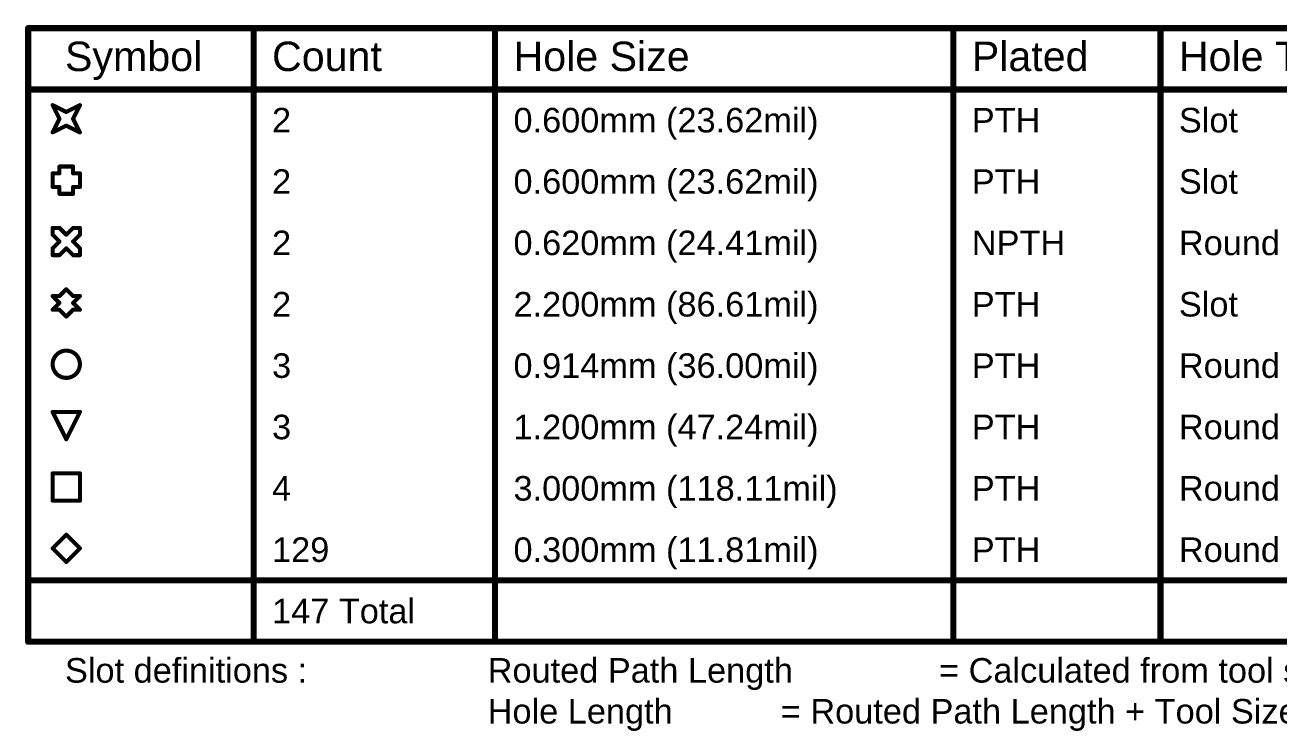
# Model space of a CAD drawing. Header units: inches. Extents: x -4 to 238, y -5 to 115.
# Drawn here: x -3.9 to 73.9, y 71.3 to 115.1 of the extents above; entities that cross this region are included whole.
import ezdxf

# ---------------------------------------------------------------- set-up
doc = ezdxf.new("R2010")
doc.units = ezdxf.units.IN
doc.layers.add('Drill Drawing', color=1, linetype='Continuous')
doc.styles.add('Arial', font='', dxfattribs={"height": 0.2})
doc.styles.get('Arial').set_extended_font_data('Arial')

msp = doc.modelspace()

# ---------------------------------------------------------------- linework, layer by layer
at = {"layer": 'Drill Drawing'}
for points in [[(-3.721, 114.934, 0.381, 0.381, 0), (190.84, 114.934, 0.381, 0.381, 0)], [(-3.721, 76.834, 0.381, 0.381, 0), (-3.721, 114.934, 0.381, 0.381, 0)], [(10.271, 76.834, 0.381, 0.381, 0), (10.271, 114.934, 0.381, 0.381, 0)], [(25.253, 76.834, 0.381, 0.381, 0), (25.253, 114.934, 0.381, 0.381, 0)], [(53.693, 76.834, 0.381, 0.381, 0), (53.693, 114.934, 0.381, 0.381, 0)], [(66.542, 76.834, 0.381, 0.381, 0), (66.542, 114.934, 0.381, 0.381, 0)], [(-3.721, 111.124, 0.381, 0.381, 0), (190.84, 111.124, 0.381, 0.381, 0)], [(-2.202, 110.15, 0.254, 0.254, 0), (-1.356, 109.727, 0.254, 0.254, 0)], [(-2.202, 110.15, 0.254, 0.254, 0), (-1.779, 109.303, 0.254, 0.254, 0)], [(-1.356, 109.727, 0.254, 0.254, 0), (-0.509, 110.15, 0.254, 0.254, 0)], [(-0.932, 109.303, 0.254, 0.254, 0), (-0.509, 110.15, 0.254, 0.254, 0)], [(-2.202, 108.457, 0.254, 0.254, 0), (-1.779, 109.303, 0.254, 0.254, 0)], [(-2.202, 108.457, 0.254, 0.254, 0), (-1.356, 108.88, 0.254, 0.254, 0)], [(-1.356, 108.88, 0.254, 0.254, 0), (-0.509, 108.457, 0.254, 0.254, 0)], [(-0.932, 109.303, 0.254, 0.254, 0), (-0.509, 108.457, 0.254, 0.254, 0)], [(-2.202, 105.07, 0.254, 0.254, 0), (-2.202, 105.917, 0.254, 0.254, 0)], [(-2.202, 105.917, 0.254, 0.254, 0), (-1.779, 105.917, 0.254, 0.254, 0)], [(-1.779, 105.917, 0.254, 0.254, 0), (-1.779, 106.34, 0.254, 0.254, 0)], [(-1.779, 106.34, 0.254, 0.254, 0), (-0.932, 106.34, 0.254, 0.254, 0)], [(-0.932, 105.917, 0.254, 0.254, 0), (-0.932, 106.34, 0.254, 0.254, 0)], [(-0.932, 105.917, 0.254, 0.254, 0), (-0.509, 105.917, 0.254, 0.254, 0)], [(-0.509, 105.07, 0.254, 0.254, 0), (-0.509, 105.917, 0.254, 0.254, 0)], [(-2.202, 105.07, 0.254, 0.254, 0), (-1.779, 105.07, 0.254, 0.254, 0)], [(-1.779, 104.647, 0.254, 0.254, 0), (-1.779, 105.07, 0.254, 0.254, 0)], [(-0.932, 105.07, 0.254, 0.254, 0), (-0.509, 105.07, 0.254, 0.254, 0)], [(-0.932, 104.647, 0.254, 0.254, 0), (-0.932, 105.07, 0.254, 0.254, 0)], [(-1.779, 104.647, 0.254, 0.254, 0), (-0.932, 104.647, 0.254, 0.254, 0)], [(-2.202, 102.107, 0.254, 0.254, 0), (-2.202, 102.53, 0.254, 0.254, 0)], [(-2.202, 102.53, 0.254, 0.254, 0), (-1.779, 102.53, 0.254, 0.254, 0)], [(-2.202, 102.107, 0.254, 0.254, 0), (-1.779, 101.683, 0.254, 0.254, 0)], [(-1.779, 102.53, 0.254, 0.254, 0), (-1.356, 102.107, 0.254, 0.254, 0)], [(-1.356, 102.107, 0.254, 0.254, 0), (-0.932, 102.53, 0.254, 0.254, 0)], [(-0.932, 102.53, 0.254, 0.254, 0), (-0.509, 102.53, 0.254, 0.254, 0)], [(-0.932, 101.683, 0.254, 0.254, 0), (-0.509, 102.107, 0.254, 0.254, 0)], [(-0.509, 102.107, 0.254, 0.254, 0), (-0.509, 102.53, 0.254, 0.254, 0)], [(-2.202, 101.26, 0.254, 0.254, 0), (-1.779, 101.683, 0.254, 0.254, 0)], [(-2.202, 100.837, 0.254, 0.254, 0), (-2.202, 101.26, 0.254, 0.254, 0)], [(-1.779, 100.837, 0.254, 0.254, 0), (-1.356, 101.26, 0.254, 0.254, 0)], [(-1.356, 101.26, 0.254, 0.254, 0), (-0.932, 100.837, 0.254, 0.254, 0)], [(-0.932, 101.683, 0.254, 0.254, 0), (-0.509, 101.26, 0.254, 0.254, 0)], [(-0.509, 100.837, 0.254, 0.254, 0), (-0.509, 101.26, 0.254, 0.254, 0)], [(-2.202, 100.837, 0.254, 0.254, 0), (-1.779, 100.837, 0.254, 0.254, 0)], [(-0.932, 100.837, 0.254, 0.254, 0), (-0.509, 100.837, 0.254, 0.254, 0)], [(-1.779, 98.297, 0.254, 0.254, 0), (-1.356, 98.72, 0.254, 0.254, 0)], [(-1.356, 98.72, 0.254, 0.254, 0), (-0.932, 98.297, 0.254, 0.254, 0)], [(-2.202, 98.297, 0.254, 0.254, 0), (-1.779, 97.873, 0.254, 0.254, 0)], [(-2.202, 98.297, 0.254, 0.254, 0), (-1.779, 98.297, 0.254, 0.254, 0)], [(-0.932, 98.297, 0.254, 0.254, 0), (-0.509, 98.297, 0.254, 0.254, 0)], [(-0.932, 97.873, 0.254, 0.254, 0), (-0.509, 98.297, 0.254, 0.254, 0)], [(-2.202, 97.45, 0.254, 0.254, 0), (-1.779, 97.873, 0.254, 0.254, 0)], [(-2.202, 97.45, 0.254, 0.254, 0), (-1.779, 97.45, 0.254, 0.254, 0)], [(-1.779, 97.45, 0.254, 0.254, 0), (-1.356, 97.027, 0.254, 0.254, 0)], [(-1.356, 97.027, 0.254, 0.254, 0), (-0.932, 97.45, 0.254, 0.254, 0)], [(-0.932, 97.873, 0.254, 0.254, 0), (-0.509, 97.45, 0.254, 0.254, 0)], [(-0.932, 97.45, 0.254, 0.254, 0), (-0.509, 97.45, 0.254, 0.254, 0)], [(-2.202, 91.1, 0.254, 0.254, 0), (-0.509, 91.1, 0.254, 0.254, 0)], [(-2.202, 91.1, 0.254, 0.254, 0), (-1.356, 89.407, 0.254, 0.254, 0)], [(-1.356, 89.407, 0.254, 0.254, 0), (-0.509, 91.1, 0.254, 0.254, 0)], [(-2.202, 87.29, 0.254, 0.254, 0), (-0.509, 87.29, 0.254, 0.254, 0)], [(-2.202, 85.597, 0.254, 0.254, 0), (-2.202, 87.29, 0.254, 0.254, 0)], [(-0.509, 85.597, 0.254, 0.254, 0), (-0.509, 87.29, 0.254, 0.254, 0)], [(-2.202, 85.597, 0.254, 0.254, 0), (-0.509, 85.597, 0.254, 0.254, 0)], [(-2.202, 82.633, 0.254, 0.254, 0), (-1.356, 83.48, 0.254, 0.254, 0)], [(-1.356, 83.48, 0.254, 0.254, 0), (-0.509, 82.633, 0.254, 0.254, 0)], [(-2.202, 82.633, 0.254, 0.254, 0), (-1.356, 81.787, 0.254, 0.254, 0)], [(-1.356, 81.787, 0.254, 0.254, 0), (-0.509, 82.633, 0.254, 0.254, 0)], [(-3.721, 80.644, 0.381, 0.381, 0), (190.84, 80.644, 0.381, 0.381, 0)], [(-3.721, 76.834, 0.381, 0.381, 0), (190.84, 76.834, 0.381, 0.381, 0)]]:
    msp.add_lwpolyline(points, format="xyseb", dxfattribs=at)
for points in [[(-3.816, 114.934, 0.191, 0.191, 1), (-3.626, 114.934, 0.191, 0.191, 1)], [(-3.816, 114.934, 0.191, 0.191, 1), (-3.626, 114.934, 0.191, 0.191, 1)], [(10.176, 114.934, 0.191, 0.191, 1), (10.366, 114.934, 0.191, 0.191, 1)], [(25.158, 114.934, 0.191, 0.191, 1), (25.348, 114.934, 0.191, 0.191, 1)], [(53.598, 114.934, 0.191, 0.191, 1), (53.788, 114.934, 0.191, 0.191, 1)], [(66.447, 114.934, 0.191, 0.191, 1), (66.637, 114.934, 0.191, 0.191, 1)], [(-3.816, 111.124, 0.191, 0.191, 1), (-3.626, 111.124, 0.191, 0.191, 1)], [(-2.266, 110.15, 0.127, 0.127, 1), (-2.139, 110.15, 0.127, 0.127, 1)], [(-2.266, 110.15, 0.127, 0.127, 1), (-2.139, 110.15, 0.127, 0.127, 1)], [(-1.419, 109.727, 0.127, 0.127, 1), (-1.292, 109.727, 0.127, 0.127, 1)], [(-1.419, 109.727, 0.127, 0.127, 1), (-1.292, 109.727, 0.127, 0.127, 1)], [(-0.573, 110.15, 0.127, 0.127, 1), (-0.446, 110.15, 0.127, 0.127, 1)], [(-0.573, 110.15, 0.127, 0.127, 1), (-0.446, 110.15, 0.127, 0.127, 1)], [(-1.843, 109.303, 0.127, 0.127, 1), (-1.716, 109.303, 0.127, 0.127, 1)], [(-1.843, 109.303, 0.127, 0.127, 1), (-1.716, 109.303, 0.127, 0.127, 1)], [(-1.419, 108.88, 0.127, 0.127, 1), (-1.292, 108.88, 0.127, 0.127, 1)], [(-1.419, 108.88, 0.127, 0.127, 1), (-1.292, 108.88, 0.127, 0.127, 1)], [(-0.996, 109.303, 0.127, 0.127, 1), (-0.869, 109.303, 0.127, 0.127, 1)], [(-0.996, 109.303, 0.127, 0.127, 1), (-0.869, 109.303, 0.127, 0.127, 1)], [(-2.266, 108.457, 0.127, 0.127, 1), (-2.139, 108.457, 0.127, 0.127, 1)], [(-2.266, 108.457, 0.127, 0.127, 1), (-2.139, 108.457, 0.127, 0.127, 1)], [(-0.573, 108.457, 0.127, 0.127, 1), (-0.446, 108.457, 0.127, 0.127, 1)], [(-0.573, 108.457, 0.127, 0.127, 1), (-0.446, 108.457, 0.127, 0.127, 1)], [(-2.266, 105.917, 0.127, 0.127, 1), (-2.139, 105.917, 0.127, 0.127, 1)], [(-2.266, 105.917, 0.127, 0.127, 1), (-2.139, 105.917, 0.127, 0.127, 1)], [(-1.843, 106.34, 0.127, 0.127, 1), (-1.716, 106.34, 0.127, 0.127, 1)], [(-1.843, 106.34, 0.127, 0.127, 1), (-1.716, 106.34, 0.127, 0.127, 1)], [(-1.843, 105.917, 0.127, 0.127, 1), (-1.716, 105.917, 0.127, 0.127, 1)], [(-1.843, 105.917, 0.127, 0.127, 1), (-1.716, 105.917, 0.127, 0.127, 1)], [(-0.996, 106.34, 0.127, 0.127, 1), (-0.869, 106.34, 0.127, 0.127, 1)], [(-0.996, 106.34, 0.127, 0.127, 1), (-0.869, 106.34, 0.127, 0.127, 1)], [(-0.996, 105.917, 0.127, 0.127, 1), (-0.869, 105.917, 0.127, 0.127, 1)], [(-0.996, 105.917, 0.127, 0.127, 1), (-0.869, 105.917, 0.127, 0.127, 1)], [(-0.573, 105.917, 0.127, 0.127, 1), (-0.446, 105.917, 0.127, 0.127, 1)], [(-0.573, 105.917, 0.127, 0.127, 1), (-0.446, 105.917, 0.127, 0.127, 1)], [(-2.266, 105.07, 0.127, 0.127, 1), (-2.139, 105.07, 0.127, 0.127, 1)], [(-2.266, 105.07, 0.127, 0.127, 1), (-2.139, 105.07, 0.127, 0.127, 1)], [(-1.843, 105.07, 0.127, 0.127, 1), (-1.716, 105.07, 0.127, 0.127, 1)], [(-1.843, 105.07, 0.127, 0.127, 1), (-1.716, 105.07, 0.127, 0.127, 1)], [(-0.996, 105.07, 0.127, 0.127, 1), (-0.869, 105.07, 0.127, 0.127, 1)], [(-0.996, 105.07, 0.127, 0.127, 1), (-0.869, 105.07, 0.127, 0.127, 1)], [(-0.573, 105.07, 0.127, 0.127, 1), (-0.446, 105.07, 0.127, 0.127, 1)], [(-0.573, 105.07, 0.127, 0.127, 1), (-0.446, 105.07, 0.127, 0.127, 1)], [(-1.843, 104.647, 0.127, 0.127, 1), (-1.716, 104.647, 0.127, 0.127, 1)], [(-1.843, 104.647, 0.127, 0.127, 1), (-1.716, 104.647, 0.127, 0.127, 1)], [(-0.996, 104.647, 0.127, 0.127, 1), (-0.869, 104.647, 0.127, 0.127, 1)], [(-0.996, 104.647, 0.127, 0.127, 1), (-0.869, 104.647, 0.127, 0.127, 1)], [(-2.266, 102.53, 0.127, 0.127, 1), (-2.139, 102.53, 0.127, 0.127, 1)], [(-2.266, 102.53, 0.127, 0.127, 1), (-2.139, 102.53, 0.127, 0.127, 1)], [(-2.266, 102.107, 0.127, 0.127, 1), (-2.139, 102.107, 0.127, 0.127, 1)], [(-2.266, 102.107, 0.127, 0.127, 1), (-2.139, 102.107, 0.127, 0.127, 1)], [(-1.843, 102.53, 0.127, 0.127, 1), (-1.716, 102.53, 0.127, 0.127, 1)], [(-1.843, 102.53, 0.127, 0.127, 1), (-1.716, 102.53, 0.127, 0.127, 1)], [(-1.419, 102.107, 0.127, 0.127, 1), (-1.292, 102.107, 0.127, 0.127, 1)], [(-1.419, 102.107, 0.127, 0.127, 1), (-1.292, 102.107, 0.127, 0.127, 1)], [(-0.996, 102.53, 0.127, 0.127, 1), (-0.869, 102.53, 0.127, 0.127, 1)], [(-0.996, 102.53, 0.127, 0.127, 1), (-0.869, 102.53, 0.127, 0.127, 1)], [(-0.573, 102.53, 0.127, 0.127, 1), (-0.446, 102.53, 0.127, 0.127, 1)], [(-0.573, 102.53, 0.127, 0.127, 1), (-0.446, 102.53, 0.127, 0.127, 1)], [(-0.573, 102.107, 0.127, 0.127, 1), (-0.446, 102.107, 0.127, 0.127, 1)], [(-0.573, 102.107, 0.127, 0.127, 1), (-0.446, 102.107, 0.127, 0.127, 1)], [(-2.266, 101.26, 0.127, 0.127, 1), (-2.139, 101.26, 0.127, 0.127, 1)], [(-2.266, 101.26, 0.127, 0.127, 1), (-2.139, 101.26, 0.127, 0.127, 1)], [(-1.843, 101.683, 0.127, 0.127, 1), (-1.716, 101.683, 0.127, 0.127, 1)], [(-1.843, 101.683, 0.127, 0.127, 1), (-1.716, 101.683, 0.127, 0.127, 1)], [(-1.419, 101.26, 0.127, 0.127, 1), (-1.292, 101.26, 0.127, 0.127, 1)], [(-1.419, 101.26, 0.127, 0.127, 1), (-1.292, 101.26, 0.127, 0.127, 1)], [(-0.996, 101.683, 0.127, 0.127, 1), (-0.869, 101.683, 0.127, 0.127, 1)], [(-0.996, 101.683, 0.127, 0.127, 1), (-0.869, 101.683, 0.127, 0.127, 1)], [(-0.573, 101.26, 0.127, 0.127, 1), (-0.446, 101.26, 0.127, 0.127, 1)], [(-0.573, 101.26, 0.127, 0.127, 1), (-0.446, 101.26, 0.127, 0.127, 1)], [(-2.266, 100.837, 0.127, 0.127, 1), (-2.139, 100.837, 0.127, 0.127, 1)], [(-2.266, 100.837, 0.127, 0.127, 1), (-2.139, 100.837, 0.127, 0.127, 1)], [(-1.843, 100.837, 0.127, 0.127, 1), (-1.716, 100.837, 0.127, 0.127, 1)], [(-1.843, 100.837, 0.127, 0.127, 1), (-1.716, 100.837, 0.127, 0.127, 1)], [(-0.996, 100.837, 0.127, 0.127, 1), (-0.869, 100.837, 0.127, 0.127, 1)], [(-0.996, 100.837, 0.127, 0.127, 1), (-0.869, 100.837, 0.127, 0.127, 1)], [(-0.573, 100.837, 0.127, 0.127, 1), (-0.446, 100.837, 0.127, 0.127, 1)], [(-0.573, 100.837, 0.127, 0.127, 1), (-0.446, 100.837, 0.127, 0.127, 1)], [(-1.419, 98.72, 0.127, 0.127, 1), (-1.292, 98.72, 0.127, 0.127, 1)], [(-1.419, 98.72, 0.127, 0.127, 1), (-1.292, 98.72, 0.127, 0.127, 1)], [(-2.266, 98.297, 0.127, 0.127, 1), (-2.139, 98.297, 0.127, 0.127, 1)], [(-2.266, 98.297, 0.127, 0.127, 1), (-2.139, 98.297, 0.127, 0.127, 1)], [(-1.843, 98.297, 0.127, 0.127, 1), (-1.716, 98.297, 0.127, 0.127, 1)], [(-1.843, 98.297, 0.127, 0.127, 1), (-1.716, 98.297, 0.127, 0.127, 1)], [(-0.996, 98.297, 0.127, 0.127, 1), (-0.869, 98.297, 0.127, 0.127, 1)], [(-0.996, 98.297, 0.127, 0.127, 1), (-0.869, 98.297, 0.127, 0.127, 1)], [(-0.573, 98.297, 0.127, 0.127, 1), (-0.446, 98.297, 0.127, 0.127, 1)], [(-0.573, 98.297, 0.127, 0.127, 1), (-0.446, 98.297, 0.127, 0.127, 1)], [(-2.266, 97.45, 0.127, 0.127, 1), (-2.139, 97.45, 0.127, 0.127, 1)], [(-2.266, 97.45, 0.127, 0.127, 1), (-2.139, 97.45, 0.127, 0.127, 1)], [(-1.843, 97.873, 0.127, 0.127, 1), (-1.716, 97.873, 0.127, 0.127, 1)], [(-1.843, 97.873, 0.127, 0.127, 1), (-1.716, 97.873, 0.127, 0.127, 1)], [(-1.843, 97.45, 0.127, 0.127, 1), (-1.716, 97.45, 0.127, 0.127, 1)], [(-1.843, 97.45, 0.127, 0.127, 1), (-1.716, 97.45, 0.127, 0.127, 1)], [(-0.996, 97.873, 0.127, 0.127, 1), (-0.869, 97.873, 0.127, 0.127, 1)], [(-0.996, 97.873, 0.127, 0.127, 1), (-0.869, 97.873, 0.127, 0.127, 1)], [(-0.996, 97.45, 0.127, 0.127, 1), (-0.869, 97.45, 0.127, 0.127, 1)], [(-0.996, 97.45, 0.127, 0.127, 1), (-0.869, 97.45, 0.127, 0.127, 1)], [(-0.573, 97.45, 0.127, 0.127, 1), (-0.446, 97.45, 0.127, 0.127, 1)], [(-0.573, 97.45, 0.127, 0.127, 1), (-0.446, 97.45, 0.127, 0.127, 1)], [(-1.419, 97.027, 0.127, 0.127, 1), (-1.292, 97.027, 0.127, 0.127, 1)], [(-1.419, 97.027, 0.127, 0.127, 1), (-1.292, 97.027, 0.127, 0.127, 1)], [(-0.509, 94.063, 0.254, 0.254, 1), (-2.202, 94.063, 0.254, 0.254, 1)], [(-2.266, 94.063, 0.127, 0.127, 1), (-2.139, 94.063, 0.127, 0.127, 1)], [(-0.573, 94.063, 0.127, 0.127, 1), (-0.446, 94.063, 0.127, 0.127, 1)], [(-2.266, 91.1, 0.127, 0.127, 1), (-2.139, 91.1, 0.127, 0.127, 1)], [(-2.266, 91.1, 0.127, 0.127, 1), (-2.139, 91.1, 0.127, 0.127, 1)], [(-0.573, 91.1, 0.127, 0.127, 1), (-0.446, 91.1, 0.127, 0.127, 1)], [(-0.573, 91.1, 0.127, 0.127, 1), (-0.446, 91.1, 0.127, 0.127, 1)], [(-1.419, 89.407, 0.127, 0.127, 1), (-1.292, 89.407, 0.127, 0.127, 1)], [(-1.419, 89.407, 0.127, 0.127, 1), (-1.292, 89.407, 0.127, 0.127, 1)], [(-2.266, 87.29, 0.127, 0.127, 1), (-2.139, 87.29, 0.127, 0.127, 1)], [(-2.266, 87.29, 0.127, 0.127, 1), (-2.139, 87.29, 0.127, 0.127, 1)], [(-0.573, 87.29, 0.127, 0.127, 1), (-0.446, 87.29, 0.127, 0.127, 1)], [(-0.573, 87.29, 0.127, 0.127, 1), (-0.446, 87.29, 0.127, 0.127, 1)], [(-2.266, 85.597, 0.127, 0.127, 1), (-2.139, 85.597, 0.127, 0.127, 1)], [(-2.266, 85.597, 0.127, 0.127, 1), (-2.139, 85.597, 0.127, 0.127, 1)], [(-0.573, 85.597, 0.127, 0.127, 1), (-0.446, 85.597, 0.127, 0.127, 1)], [(-0.573, 85.597, 0.127, 0.127, 1), (-0.446, 85.597, 0.127, 0.127, 1)], [(-1.419, 83.48, 0.127, 0.127, 1), (-1.292, 83.48, 0.127, 0.127, 1)], [(-1.419, 83.48, 0.127, 0.127, 1), (-1.292, 83.48, 0.127, 0.127, 1)], [(-2.266, 82.633, 0.127, 0.127, 1), (-2.139, 82.633, 0.127, 0.127, 1)], [(-2.266, 82.633, 0.127, 0.127, 1), (-2.139, 82.633, 0.127, 0.127, 1)], [(-0.573, 82.633, 0.127, 0.127, 1), (-0.446, 82.633, 0.127, 0.127, 1)], [(-0.573, 82.633, 0.127, 0.127, 1), (-0.446, 82.633, 0.127, 0.127, 1)], [(-1.419, 81.787, 0.127, 0.127, 1), (-1.292, 81.787, 0.127, 0.127, 1)], [(-1.419, 81.787, 0.127, 0.127, 1), (-1.292, 81.787, 0.127, 0.127, 1)], [(-3.816, 80.644, 0.191, 0.191, 1), (-3.626, 80.644, 0.191, 0.191, 1)], [(-3.816, 76.834, 0.191, 0.191, 1), (-3.626, 76.834, 0.191, 0.191, 1)], [(-3.816, 76.834, 0.191, 0.191, 1), (-3.626, 76.834, 0.191, 0.191, 1)], [(10.176, 76.834, 0.191, 0.191, 1), (10.366, 76.834, 0.191, 0.191, 1)], [(25.158, 76.834, 0.191, 0.191, 1), (25.348, 76.834, 0.191, 0.191, 1)], [(53.598, 76.834, 0.191, 0.191, 1), (53.788, 76.834, 0.191, 0.191, 1)], [(66.447, 76.834, 0.191, 0.191, 1), (66.637, 76.834, 0.191, 0.191, 1)]]:
    msp.add_lwpolyline(points, format="xyseb", close=True, dxfattribs=at)

# ---------------------------------------------------------------- texts
at = {"layer": 'Drill Drawing', "style": 'Arial'}
for s, height, p in [('Symbol', 1.8288, (-1.435, 112.267)), ('Count', 1.8288, (11.414, 112.267)), ('Hole Size', 1.8288, (26.396, 112.267)), ('Plated', 1.8288, (54.836, 112.267)), ('Hole Type', 1.8288, (67.685, 112.267)), ('2', 1.524, (11.414, 108.457)), ('0.600mm (23.62mil)', 1.524, (26.396, 108.457)), ('PTH', 1.524, (54.836, 108.457)), ('Slot', 1.524, (67.685, 108.457)), ('2', 1.524, (11.414, 104.647)), ('0.600mm (23.62mil)', 1.524, (26.396, 104.647)), ('PTH', 1.524, (54.836, 104.647)), ('Slot', 1.524, (67.685, 104.647)), ('2', 1.524, (11.414, 100.837)), ('0.620mm (24.41mil)', 1.524, (26.396, 100.837)), ('NPTH', 1.524, (54.836, 100.837)), ('Round', 1.524, (67.685, 100.837)), ('2', 1.524, (11.414, 97.027)), ('2.200mm (86.61mil)', 1.524, (26.396, 97.027)), ('PTH', 1.524, (54.836, 97.027)), ('Slot', 1.524, (67.685, 97.027)), ('3', 1.524, (11.414, 93.217)), ('0.914mm (36.00mil)', 1.524, (26.396, 93.217)), ('PTH', 1.524, (54.836, 93.217)), ('Round', 1.524, (67.685, 93.217)), ('3', 1.524, (11.414, 89.407)), ('1.200mm (47.24mil)', 1.524, (26.396, 89.407)), ('PTH', 1.524, (54.836, 89.407)), ('Round', 1.524, (67.685, 89.407)), ('3.000mm (118.11mil)', 1.524, (26.396, 85.597)), ('Round', 1.524, (67.685, 85.597)), ('4', 1.524, (11.414, 85.597)), ('PTH', 1.524, (54.836, 85.597)), ('129', 1.524, (11.414, 81.787)), ('0.300mm (11.81mil)', 1.524, (26.396, 81.787)), ('PTH', 1.524, (54.836, 81.787)), ('Round', 1.524, (67.685, 81.787)), ('147 Total', 1.524, (11.414, 77.977)), ('Slot definitions :', 1.524, (-1.435, 74.294)), ('Routed Path Length', 1.524, (24.795, 74.294)), ('= Calculated from tool start centre position to tool end centre position.', 1.524, (52.803, 74.294)), ('Hole Length', 1.524, (24.795, 71.755)), (' = Routed Path Length + Tool Size = Slot length as defined in the PCB layout', 1.524, (42.392, 71.755))]:
    msp.add_text(s, height=height, dxfattribs=at).set_placement(p)

doc.saveas('drawing.dxf')
